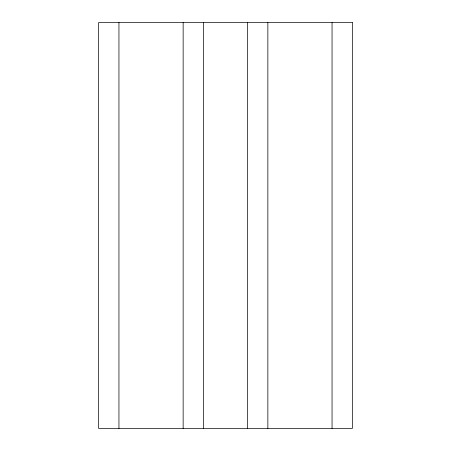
<?xml version="1.0" encoding="UTF-8"?>
<svg xmlns="http://www.w3.org/2000/svg" width="451" height="451" viewBox="0 0 451 451"><rect width="100%" height="100%" fill="white"/><g stroke="black" fill="none" stroke-linecap="round" stroke-linejoin="round"><path stroke-width="0.68" d="M332.049 22.55L332.049 428.45M267.855 22.55L267.855 428.45M247.56 22.55L247.56 428.45M203.44 22.55L203.44 428.45M183.145 22.55L183.145 428.45M118.951 22.55L118.951 428.45M352.344 22.55L98.656 22.55L98.656 428.45L352.344 428.45L352.344 22.55"/></g></svg>
